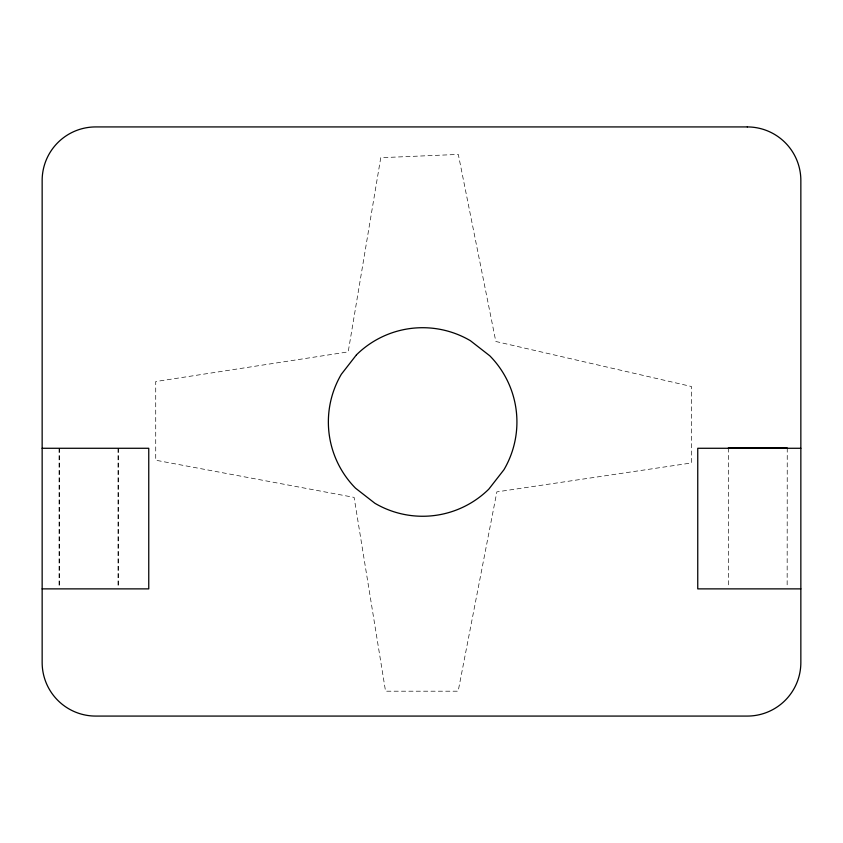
<?xml version="1.0" encoding="UTF-8"?>
<svg xmlns="http://www.w3.org/2000/svg" width="843" height="843" viewBox="0 0 843 843"><rect width="100%" height="100%" fill="white"/><g stroke="black" fill="none" stroke-linecap="round" stroke-linejoin="round"><path stroke-width="0.63" stroke-dasharray="4.21 3.16" d="M787.246 447.981L787.151 587.56M728.331 447.981L728.426 587.56M118.389 448.276L118.389 587.56M118.009 448.276L118.009 587.56M59.431 448.276L59.431 587.56M59.052 448.276L59.052 587.56M380.751 157.704L348.201 351.879L155.723 381.552L155.723 460.225L354.102 497.381L385.546 691.197L458.16 691.197L496.864 491.88L691.502 462.955L691.502 386.515L495.821 341.489L458.307 154.417L380.751 157.704"/><path stroke-width="1.26" d="M728.331 447.981L787.246 447.981M42.15 448.276L148.758 448.276L148.758 588.878L42.15 588.878M800.85 448.276L697.751 448.276L697.751 588.878L800.85 588.878M356.463 354.829L341.341 374.25A94.279 94.279 0 0 0 355.493 488.16L374.903 503.282A94.279 94.279 0 0 0 488.814 489.14L503.945 469.72A94.279 94.279 0 0 0 489.794 355.809L470.373 340.688A94.279 94.279 0 0 0 356.463 354.829M747.288 126.924L95.712 126.924A53.562 53.562 0 0 0 42.15 180.486L42.15 662.514A53.562 53.562 0 0 0 95.712 716.076L747.288 716.076A53.562 53.562 0 0 0 800.85 662.514L800.85 180.486A53.562 53.562 0 0 0 747.288 126.924"/></g></svg>
